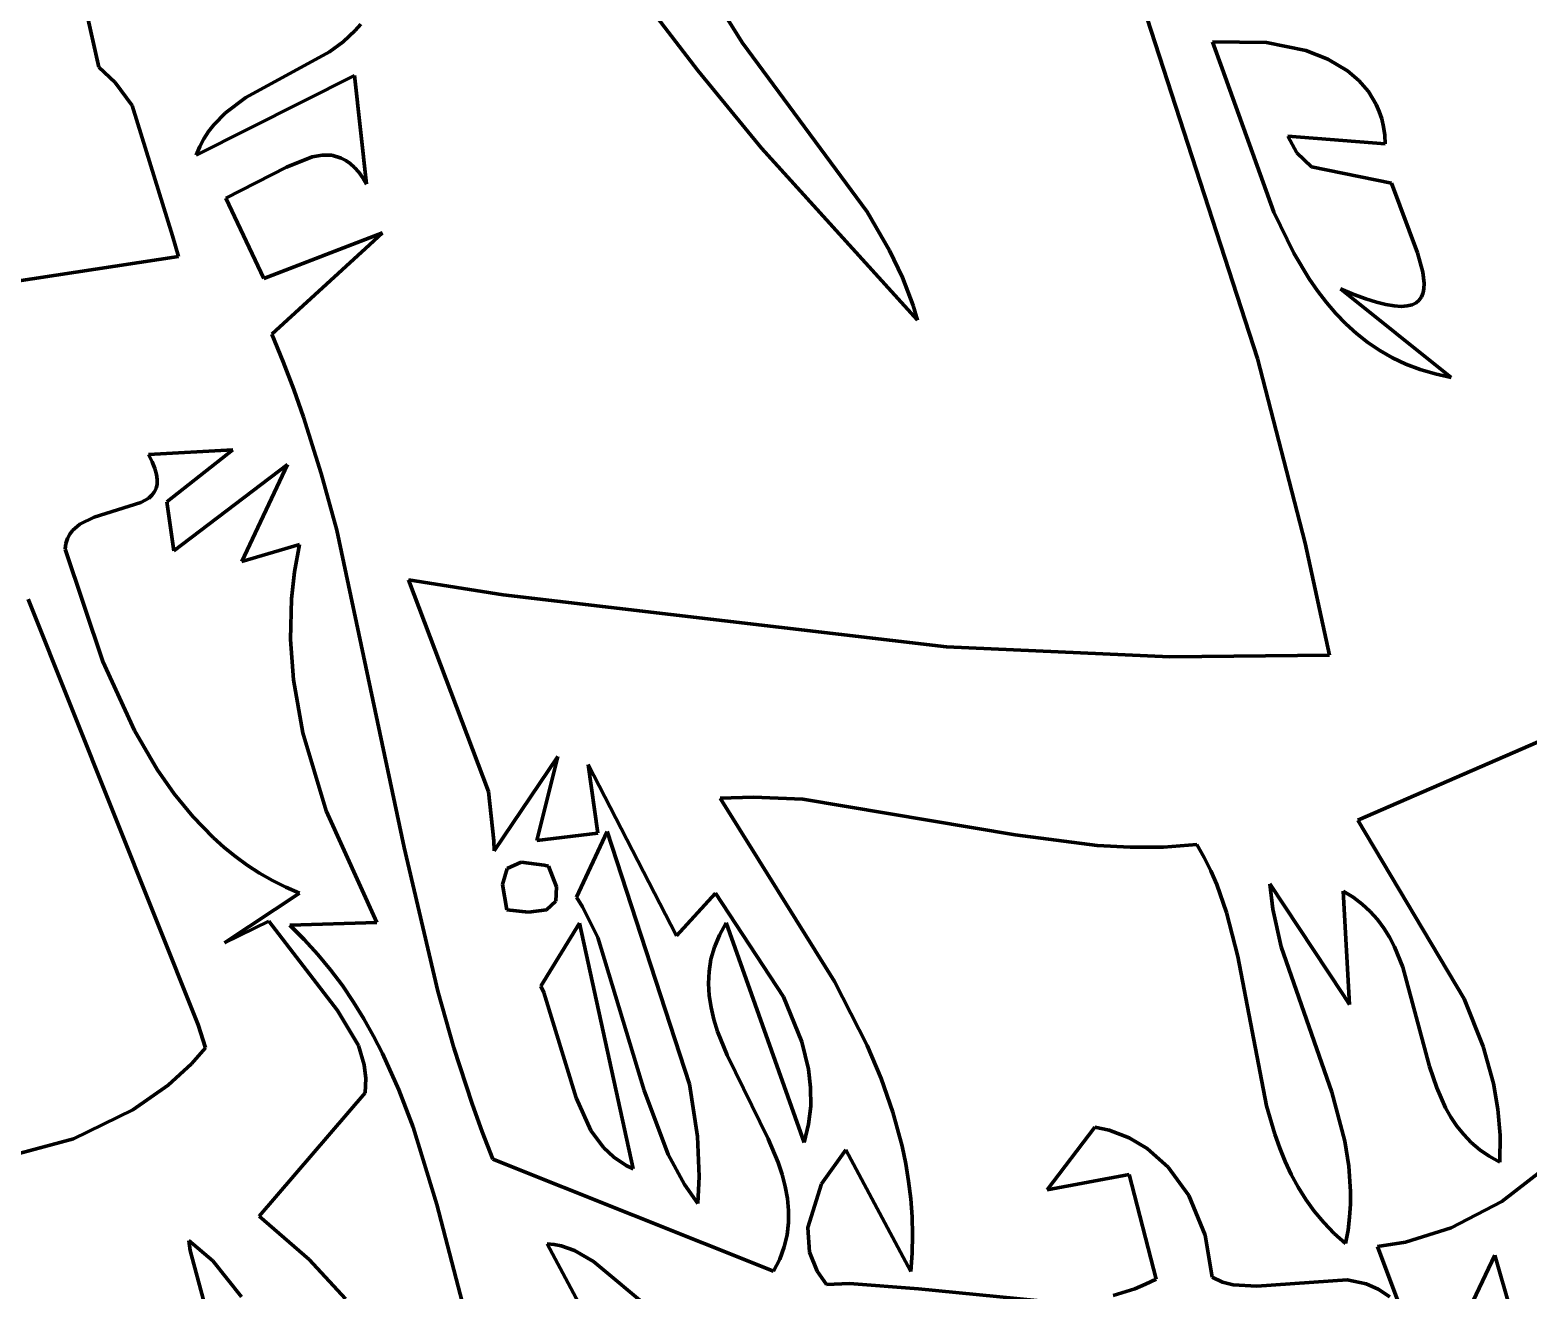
# Model space of a CAD drawing. Header units: millimetres. Extents: x 0 to 9.3, y 0 to 12.
# Drawn here: x 3.564 to 4.256, y 2.273 to 2.855 of the extents above; entities that cross this region are included whole.
import ezdxf

# ---------------------------------------------------------------- set-up
doc = ezdxf.new("R2010")
doc.units = ezdxf.units.MM
doc.layers.add('color#000000ff', color=7, linetype='CONTINUOUS', lineweight=100)
doc.layers.add('color#ffffffff', color=7, linetype='CONTINUOUS', lineweight=100)

msp = doc.modelspace()

# ---------------------------------------------------------------- linework, layer by layer
at = {"layer": 'color#000000ff'}
for p, q in [((4.13109, 2.70304), (4.01698, 3.05497)), ((3.59583, 2.83765), (3.582, 2.89947)), ((3.87841, 2.87272), (3.89305, 2.84915)), ((3.8725, 2.83613), (3.85382, 2.86066)), ((3.71434, 2.85465), (3.70868, 2.84934)), ((3.71688, 2.85761), (3.71434, 2.85465)), ((3.70238, 2.84473), (3.66372, 2.82362)), ((3.70868, 2.84934), (3.70238, 2.84473)), ((3.89305, 2.84915), (3.95079, 2.77082)), ((4.11028, 2.84946), (4.11474, 2.83706)), ((4.13524, 2.84917), (4.11028, 2.84946)), ((4.15342, 2.84536), (4.13524, 2.84917)), ((4.16357, 2.84137), (4.15342, 2.84536)), ((3.60336, 2.83065), (3.59583, 2.83765)), ((4.17264, 2.83598), (4.16357, 2.84137)), ((3.61118, 2.82005), (3.60336, 2.83065)), ((3.64085, 2.79705), (3.71398, 2.83379)), ((3.71398, 2.83379), (3.71955, 2.7836)), ((3.90191, 2.80033), (3.8725, 2.83613)), ((4.11474, 2.83706), (4.13863, 2.77071)), ((4.17789, 2.83154), (4.17264, 2.83598)), ((4.18236, 2.82639), (4.17789, 2.83154)), ((3.66372, 2.82362), (3.65435, 2.81663)), ((4.18593, 2.8205), (4.18236, 2.82639)), ((3.62994, 2.75975), (3.61118, 2.82005)), ((4.18735, 2.81726), (4.18593, 2.8205)), ((4.18849, 2.81382), (4.18735, 2.81726)), ((3.64893, 2.81108), (3.64653, 2.80798)), ((3.65435, 2.81663), (3.64893, 2.81108)), ((4.18934, 2.81018), (4.18849, 2.81382)), ((4.1899, 2.80634), (4.18934, 2.81018)), ((3.64438, 2.80461), (3.64247, 2.80098)), ((3.64653, 2.80798), (3.64438, 2.80461)), ((4.14923, 2.79812), (4.14519, 2.80585)), ((4.14519, 2.80585), (4.19014, 2.80228)), ((4.19014, 2.80228), (4.1899, 2.80634)), ((3.64247, 2.80098), (3.64085, 2.79705)), ((3.69446, 2.79633), (3.68259, 2.79148)), ((3.69906, 2.79712), (3.69446, 2.79633)), ((3.70354, 2.79697), (3.69906, 2.79712)), ((3.70785, 2.79572), (3.70354, 2.79697)), ((3.97404, 2.72081), (3.90191, 2.80033)), ((4.15604, 2.79161), (4.14923, 2.79812)), ((3.68259, 2.79148), (3.65447, 2.77722)), ((3.70994, 2.79463), (3.70785, 2.79572)), ((3.71198, 2.7932), (3.70994, 2.79463)), ((3.71396, 2.7914), (3.71198, 2.7932)), ((3.71589, 2.78921), (3.71396, 2.7914)), ((3.71775, 2.78662), (3.71589, 2.78921)), ((4.19296, 2.78416), (4.15604, 2.79161)), ((3.71955, 2.7836), (3.71775, 2.78662)), ((4.20498, 2.75191), (4.19296, 2.78416)), ((3.65447, 2.77722), (3.67207, 2.74002)), ((3.95079, 2.77082), (3.96113, 2.75297)), ((4.13863, 2.77071), (4.14786, 2.75173)), ((3.63262, 2.75021), (3.62994, 2.75975)), ((3.67207, 2.74002), (3.72689, 2.76112)), ((3.72094, 2.75567), (3.67584, 2.71431)), ((3.72689, 2.76112), (3.72094, 2.75567)), ((3.52852, 2.73437), (3.63262, 2.75021)), ((3.96113, 2.75297), (3.96704, 2.74052)), ((4.14786, 2.75173), (4.15494, 2.73992)), ((4.20742, 2.74296), (4.20498, 2.75191)), ((3.96704, 2.74052), (3.97198, 2.72753)), ((4.20804, 2.73776), (4.20742, 2.74296)), ((4.15494, 2.73992), (4.15881, 2.73433)), ((4.15881, 2.73433), (4.16292, 2.72899)), ((4.22055, 2.69439), (4.16952, 2.73531)), ((4.16952, 2.73531), (4.17568, 2.73275)), ((4.20759, 2.7334), (4.20796, 2.73546)), ((4.20796, 2.73546), (4.20804, 2.73776)), ((3.97198, 2.72753), (3.97404, 2.72081)), ((4.16292, 2.72899), (4.16728, 2.72392)), ((4.17568, 2.73275), (4.18121, 2.73071)), ((4.18121, 2.73071), (4.18613, 2.72916)), ((4.18613, 2.72916), (4.19046, 2.72807)), ((4.19046, 2.72807), (4.19424, 2.72743)), ((4.19424, 2.72743), (4.19749, 2.72721)), ((4.19749, 2.72721), (4.20025, 2.72739)), ((4.20025, 2.72739), (4.20254, 2.72794)), ((4.20254, 2.72794), (4.20439, 2.72884)), ((4.20439, 2.72884), (4.20583, 2.73006)), ((4.20583, 2.73006), (4.20688, 2.73159)), ((4.20688, 2.73159), (4.20759, 2.7334)), ((4.16728, 2.72392), (4.17191, 2.71914)), ((3.67584, 2.71431), (3.68102, 2.70163)), ((4.17191, 2.71914), (4.17682, 2.71468)), ((4.17682, 2.71468), (4.18204, 2.71057)), ((4.18204, 2.71057), (4.18757, 2.70682)), ((4.18757, 2.70682), (4.19344, 2.70346)), ((3.68102, 2.70163), (3.68586, 2.68886)), ((4.15307, 2.61776), (4.13109, 2.70304)), ((4.19344, 2.70346), (4.19965, 2.70051)), ((4.19965, 2.70051), (4.20623, 2.698)), ((4.20623, 2.698), (4.2132, 2.69596)), ((4.2132, 2.69596), (4.22055, 2.69439)), ((3.68586, 2.68886), (3.69038, 2.676)), ((3.69038, 2.676), (3.69857, 2.65004)), ((3.65779, 2.66097), (3.61877, 2.65873)), ((3.61877, 2.65873), (3.62052, 2.65534)), ((3.62721, 2.63689), (3.65779, 2.66097)), ((3.62052, 2.65534), (3.62176, 2.6523)), ((3.62176, 2.6523), (3.62252, 2.64957)), ((3.68293, 2.6542), (3.63042, 2.61428)), ((3.66185, 2.60937), (3.68293, 2.6542)), ((3.62274, 2.64499), (3.62226, 2.64309)), ((3.62252, 2.64957), (3.62283, 2.64714)), ((3.62283, 2.64714), (3.62274, 2.64499)), ((3.69857, 2.65004), (3.70578, 2.62381)), ((3.61887, 2.63866), (3.61529, 2.63653)), ((3.62029, 2.63994), (3.61887, 2.63866)), ((3.62143, 2.64142), (3.62029, 2.63994)), ((3.62226, 2.64309), (3.62143, 2.64142)), ((3.63042, 2.61428), (3.62721, 2.63689)), ((3.61529, 2.63653), (3.59364, 2.62976)), ((3.58371, 2.62366), (3.58238, 2.62189)), ((3.58712, 2.62658), (3.58371, 2.62366)), ((3.59364, 2.62976), (3.58712, 2.62658)), ((3.70578, 2.62381), (3.73697, 2.47717)), ((3.58065, 2.61761), (3.58031, 2.61506)), ((3.58135, 2.61988), (3.58065, 2.61761)), ((3.58238, 2.62189), (3.58135, 2.61988)), ((3.68853, 2.61721), (3.66185, 2.60937)), ((3.68621, 2.60462), (3.68853, 2.61721)), ((4.1643, 2.56605), (4.15307, 2.61776)), ((3.58031, 2.61506), (3.5977, 2.56313)), ((3.68482, 2.59206), (3.68621, 2.60462)), ((3.7758, 2.50306), (3.73891, 2.60083)), ((3.73891, 2.60083), (3.78257, 2.59386)), ((3.64169, 2.39524), (3.56327, 2.59193)), ((3.68439, 2.57329), (3.68482, 2.59206)), ((3.78257, 2.59386), (3.98751, 2.56986)), ((3.68575, 2.55467), (3.68439, 2.57329)), ((3.98751, 2.56986), (4.09055, 2.56531)), ((3.5977, 2.56313), (3.61228, 2.53125)), ((4.09055, 2.56531), (4.1643, 2.56605)), ((3.69005, 2.53012), (3.68575, 2.55467)), ((3.61228, 2.53125), (3.62282, 2.51328)), ((3.70092, 2.4941), (3.69005, 2.53012)), ((4.26423, 2.52762), (4.17748, 2.48977)), ((3.80794, 2.51932), (3.77845, 2.47566)), ((3.79823, 2.48038), (3.80794, 2.51932)), ((3.62282, 2.51328), (3.63069, 2.50202)), ((3.86271, 2.43641), (3.82186, 2.51551)), ((3.82186, 2.51551), (3.8263, 2.48378)), ((3.63069, 2.50202), (3.6393, 2.49148)), ((3.77838, 2.48032), (3.7758, 2.50306)), ((3.89823, 2.5005), (3.88283, 2.49999)), ((3.88283, 2.49999), (3.93576, 2.41536)), ((3.92114, 2.49948), (3.89823, 2.5005)), ((4.01917, 2.48306), (3.92114, 2.49948)), ((3.6393, 2.49148), (3.64871, 2.48178)), ((3.72422, 2.4425), (3.70092, 2.4941)), ((3.81652, 2.45428), (3.83065, 2.48466)), ((3.83065, 2.48466), (3.86865, 2.36784)), ((4.17748, 2.48977), (4.22658, 2.4073)), ((3.64871, 2.48178), (3.65373, 2.47727)), ((3.77845, 2.47566), (3.77838, 2.48032)), ((3.8263, 2.48378), (3.79823, 2.48038)), ((4.05703, 2.4781), (4.01917, 2.48306)), ((4.0723, 2.4773), (4.05703, 2.4781)), ((4.10315, 2.47864), (4.08766, 2.47742)), ((4.10653, 2.47263), (4.10315, 2.47864)), ((3.65373, 2.47727), (3.65896, 2.47302)), ((3.65896, 2.47302), (3.66442, 2.46904)), ((3.73697, 2.47717), (3.75238, 2.41083)), ((4.08766, 2.47742), (4.0723, 2.4773)), ((4.10955, 2.46647), (4.10653, 2.47263)), ((3.66442, 2.46904), (3.67011, 2.46534)), ((3.67011, 2.46534), (3.67604, 2.46194)), ((3.78227, 2.46015), (3.78444, 2.46749)), ((3.78444, 2.46749), (3.79089, 2.47047)), ((3.79089, 2.47047), (3.80163, 2.46907)), ((3.80163, 2.46907), (3.80351, 2.46851)), ((3.80351, 2.46851), (3.80728, 2.45905)), ((4.11225, 2.46014), (4.10955, 2.46647)), ((3.67604, 2.46194), (3.6822, 2.45885)), ((3.6822, 2.45885), (3.68862, 2.45608)), ((3.78438, 2.44844), (3.78227, 2.46015)), ((3.80728, 2.45905), (3.80701, 2.45236)), ((4.11681, 2.44711), (4.11225, 2.46014)), ((4.17051, 2.40946), (4.13683, 2.46039)), ((4.13683, 2.46039), (4.13821, 2.44865)), ((4.17534, 2.45421), (4.17071, 2.45699)), ((4.17071, 2.45699), (4.17365, 2.40472)), ((3.68862, 2.45608), (3.65395, 2.43312)), ((3.80701, 2.45236), (3.80272, 2.44844)), ((3.81925, 2.44973), (3.81652, 2.45428)), ((3.88074, 2.45603), (3.86271, 2.43641)), ((3.91216, 2.40817), (3.88074, 2.45603)), ((4.1795, 2.45109), (4.17534, 2.45421)), ((4.18322, 2.44766), (4.1795, 2.45109)), ((3.65395, 2.43312), (3.67437, 2.4431)), ((3.67437, 2.4431), (3.70608, 2.40186)), ((3.7944, 2.44729), (3.78438, 2.44844)), ((3.80272, 2.44844), (3.7944, 2.44729)), ((3.82631, 2.43558), (3.81925, 2.44973)), ((4.12201, 2.4268), (4.11681, 2.44711)), ((4.13821, 2.44865), (4.14199, 2.43138)), ((4.18653, 2.44394), (4.18322, 2.44766)), ((4.18948, 2.43997), (4.18653, 2.44394)), ((3.68406, 2.44133), (3.72422, 2.4425)), ((3.69076, 2.43471), (3.68406, 2.44133)), ((3.79998, 2.41308), (3.8179, 2.44232)), ((3.8179, 2.44232), (3.84265, 2.32868)), ((3.88022, 2.43116), (3.88255, 2.43678)), ((3.88255, 2.43678), (3.8857, 2.44243)), ((3.8857, 2.44243), (3.92164, 2.34097)), ((4.19209, 2.43576), (4.18948, 2.43997)), ((3.69704, 2.42784), (3.69076, 2.43471)), ((3.84784, 2.36487), (3.82631, 2.43558)), ((3.87864, 2.42556), (3.88022, 2.43116)), ((4.14199, 2.43138), (4.16549, 2.3642)), ((4.19441, 2.43134), (4.19209, 2.43576)), ((4.1983, 2.42197), (4.19441, 2.43134)), ((3.70291, 2.42073), (3.69704, 2.42784)), ((3.87776, 2.41997), (3.87864, 2.42556)), ((4.13532, 2.35781), (4.12201, 2.4268)), ((3.70839, 2.41338), (3.70291, 2.42073)), ((3.87751, 2.4144), (3.87776, 2.41997)), ((3.93576, 2.41536), (3.95084, 2.38566)), ((4.2106, 2.37608), (4.1983, 2.42197)), ((3.71352, 2.40582), (3.70839, 2.41338)), ((3.75238, 2.41083), (3.75981, 2.38464)), ((3.80149, 2.41025), (3.79998, 2.41308)), ((3.81642, 2.36153), (3.80149, 2.41025)), ((3.87784, 2.40884), (3.87751, 2.4144)), ((3.87869, 2.40329), (3.87784, 2.40884)), ((4.17365, 2.40472), (4.17051, 2.40946)), ((3.70608, 2.40186), (3.71573, 2.38568)), ((3.7183, 2.39806), (3.71352, 2.40582)), ((3.88, 2.39776), (3.87869, 2.40329)), ((3.92061, 2.38745), (3.91216, 2.40817)), ((4.22658, 2.4073), (4.23541, 2.38525)), ((3.64514, 2.38464), (3.64169, 2.39524)), ((3.72276, 2.39011), (3.7183, 2.39806)), ((3.8817, 2.39223), (3.88, 2.39776)), ((3.72692, 2.38198), (3.72276, 2.39011)), ((3.88606, 2.3812), (3.8817, 2.39223)), ((3.63871, 2.37731), (3.64514, 2.38464)), ((3.71573, 2.38568), (3.71841, 2.37683)), ((3.73443, 2.36526), (3.72692, 2.38198)), ((3.75981, 2.38464), (3.76825, 2.35873)), ((3.90511, 2.34268), (3.88606, 2.3812)), ((3.92368, 2.37476), (3.92061, 2.38745)), ((3.95084, 2.38566), (3.95722, 2.37044)), ((4.23541, 2.38525), (4.24011, 2.3681)), ((3.62789, 2.3674), (3.63871, 2.37731)), ((3.71841, 2.37683), (3.71912, 2.37056)), ((3.92468, 2.36626), (3.92368, 2.37476)), ((4.2139, 2.36624), (4.2106, 2.37608)), ((3.61159, 2.35606), (3.62789, 2.3674)), ((3.71912, 2.37056), (3.71883, 2.36394)), ((3.86865, 2.36784), (3.87235, 2.34369)), ((3.95722, 2.37044), (3.96264, 2.35494)), ((4.24011, 2.3681), (4.24213, 2.35633)), ((3.71883, 2.36394), (3.66989, 2.3069)), ((3.74101, 2.348), (3.73443, 2.36526)), ((3.82315, 2.34643), (3.81642, 2.36153)), ((3.85884, 2.33537), (3.84784, 2.36487)), ((3.92475, 2.35778), (3.92468, 2.36626)), ((4.16549, 2.3642), (4.17152, 2.34157)), ((4.21801, 2.35698), (4.2139, 2.36624)), ((3.58418, 2.34263), (3.61159, 2.35606)), ((3.76825, 2.35873), (3.77292, 2.3459)), ((3.92376, 2.34933), (3.92475, 2.35778)), ((3.96264, 2.35494), (3.96693, 2.33915)), ((4.13912, 2.34472), (4.13532, 2.35781)), ((4.22047, 2.35262), (4.21801, 2.35698)), ((4.24213, 2.35633), (4.24316, 2.34427)), ((3.75202, 2.31232), (3.74101, 2.348)), ((3.82892, 2.33863), (3.82315, 2.34643)), ((3.92164, 2.34097), (3.92376, 2.34933)), ((4.034, 2.31912), (4.05596, 2.34794)), ((4.05596, 2.34794), (4.06261, 2.34656)), ((4.06261, 2.34656), (4.07185, 2.3431)), ((4.22324, 2.34847), (4.22047, 2.35262)), ((4.22637, 2.34457), (4.22324, 2.34847)), ((3.51529, 2.32405), (3.58418, 2.34263)), ((3.77292, 2.3459), (3.77792, 2.33316)), ((3.87235, 2.34369), (3.87314, 2.32523)), ((3.90967, 2.33164), (3.90511, 2.34268)), ((3.96693, 2.33915), (3.9686, 2.33114)), ((4.07185, 2.3431), (4.08018, 2.33816)), ((4.14137, 2.33836), (4.13912, 2.34472)), ((4.17152, 2.34157), (4.17335, 2.33005)), ((4.22987, 2.34094), (4.22637, 2.34457)), ((4.2338, 2.3376), (4.22987, 2.34094)), ((4.24316, 2.34427), (4.24307, 2.3319)), ((3.77792, 2.33316), (3.90756, 2.28142)), ((3.83372, 2.33414), (3.82892, 2.33863)), ((3.83942, 2.33032), (3.83372, 2.33414)), ((3.86643, 2.32151), (3.85884, 2.33537)), ((3.9409, 2.33746), (3.92965, 2.32179)), ((3.97094, 2.28128), (3.9409, 2.33746)), ((4.08018, 2.33816), (4.0898, 2.32959)), ((4.14389, 2.33216), (4.14137, 2.33836)), ((4.23819, 2.33458), (4.2338, 2.3376)), ((4.24307, 2.3319), (4.23819, 2.33458)), ((4.24405, 2.31366), (4.26854, 2.33277)), ((3.84265, 2.32868), (3.83942, 2.33032)), ((3.9115, 2.32612), (3.90967, 2.33164)), ((3.91295, 2.32058), (3.9115, 2.32612)), ((3.9686, 2.33114), (3.96994, 2.32304)), ((4.07184, 2.32611), (4.034, 2.31912)), ((4.08425, 2.27783), (4.07184, 2.32611)), ((4.0898, 2.32959), (4.09934, 2.31637)), ((4.14672, 2.32612), (4.14389, 2.33216)), ((4.14988, 2.32026), (4.14672, 2.32612)), ((4.17335, 2.33005), (4.17413, 2.31834)), ((3.87256, 2.31272), (3.86643, 2.32151)), ((3.87314, 2.32523), (3.87256, 2.31272)), ((3.91397, 2.31503), (3.91295, 2.32058)), ((3.92965, 2.32179), (3.92339, 2.30163)), ((3.96994, 2.32304), (3.97093, 2.31487)), ((4.1534, 2.31459), (4.14988, 2.32026)), ((3.78024, 2.20385), (3.75202, 2.31232)), ((3.91449, 2.30947), (3.91397, 2.31503)), ((3.97093, 2.31487), (3.97154, 2.30661)), ((4.09934, 2.31637), (4.10696, 2.29808)), ((4.15733, 2.30914), (4.1534, 2.31459)), ((4.17407, 2.3124), (4.17368, 2.30641)), ((4.17413, 2.31834), (4.17407, 2.3124)), ((4.2205, 2.30146), (4.24405, 2.31366)), ((3.66989, 2.3069), (3.69306, 2.28692)), ((3.91445, 2.30389), (3.91449, 2.30947)), ((3.97154, 2.30661), (3.97176, 2.29826)), ((4.16168, 2.30392), (4.15733, 2.30914)), ((4.17368, 2.30641), (4.17293, 2.30035)), ((3.91248, 2.2927), (3.9138, 2.2983)), ((3.9138, 2.2983), (3.91445, 2.30389)), ((3.92339, 2.30163), (3.92421, 2.29027)), ((3.97176, 2.29826), (3.97156, 2.28982)), ((4.10696, 2.29808), (4.11015, 2.27863)), ((4.1665, 2.29894), (4.16168, 2.30392)), ((4.17181, 2.29422), (4.1665, 2.29894)), ((4.17293, 2.30035), (4.17181, 2.29422)), ((4.19953, 2.29493), (4.2205, 2.30146)), ((3.64853, 2.28628), (3.63741, 2.29561)), ((3.63741, 2.29561), (3.6381, 2.29106)), ((3.6381, 2.29106), (3.64515, 2.26473)), ((3.80293, 2.29413), (3.98473, 1.95434)), ((3.80621, 2.29387), (3.80293, 2.29413)), ((3.80941, 2.29324), (3.80621, 2.29387)), ((3.81559, 2.29103), (3.80941, 2.29324)), ((3.82437, 2.28587), (3.81559, 2.29103)), ((3.91042, 2.28707), (3.91248, 2.2927)), ((4.18649, 2.29282), (4.19953, 2.29493)), ((4.21129, 2.22689), (4.18649, 2.29282)), ((3.66174, 2.26968), (3.64853, 2.28628)), ((3.69306, 2.28692), (3.70987, 2.26865)), ((3.85138, 2.26347), (3.82437, 2.28587)), ((3.90756, 2.28142), (3.91042, 2.28707)), ((3.92421, 2.29027), (3.92765, 2.28153)), ((3.97156, 2.28982), (3.97094, 2.28128)), ((4.24076, 2.2888), (4.21129, 2.22689)), ((4.24794, 2.2636), (4.24076, 2.2888)), ((3.92765, 2.28153), (3.93207, 2.27534)), ((4.07938, 2.27542), (4.08425, 2.27783)), ((4.11015, 2.27863), (4.11486, 2.27641)), ((4.13076, 2.27454), (4.17252, 2.27754)), ((4.17252, 2.27754), (4.18123, 2.27559)), ((3.93207, 2.27534), (3.94255, 2.27571)), ((3.94255, 2.27571), (3.97452, 2.27329)), ((3.97452, 2.27329), (4.03867, 2.26693)), ((4.06444, 2.27019), (4.07445, 2.27336)), ((4.07445, 2.27336), (4.07938, 2.27542)), ((4.11486, 2.27641), (4.11989, 2.27509)), ((4.11989, 2.27509), (4.13076, 2.27454)), ((4.18123, 2.27559), (4.18682, 2.27314)), ((4.18682, 2.27314), (4.19218, 2.26958))]:
    msp.add_line(p, q, dxfattribs=at)
at = {"layer": 'color#ffffffff'}
for p, q in [((4.01698, 3.05497), (4.13109, 2.70304)), ((3.582, 2.89947), (3.59583, 2.83765)), ((3.89305, 2.84915), (3.87841, 2.87272)), ((3.85382, 2.86066), (3.8725, 2.83613)), ((3.70868, 2.84934), (3.71434, 2.85465)), ((3.71434, 2.85465), (3.71688, 2.85761)), ((3.66372, 2.82362), (3.70238, 2.84473)), ((3.70238, 2.84473), (3.70868, 2.84934)), ((3.95079, 2.77082), (3.89305, 2.84915)), ((4.11028, 2.84946), (4.13524, 2.84917)), ((4.11474, 2.83706), (4.11028, 2.84946)), ((4.13524, 2.84917), (4.15342, 2.84536)), ((4.15342, 2.84536), (4.16357, 2.84137)), ((3.59583, 2.83765), (3.60336, 2.83065)), ((4.16357, 2.84137), (4.17264, 2.83598)), ((3.60336, 2.83065), (3.61118, 2.82005)), ((3.71398, 2.83379), (3.64085, 2.79705)), ((3.71955, 2.7836), (3.71398, 2.83379)), ((3.8725, 2.83613), (3.90191, 2.80033)), ((4.13863, 2.77071), (4.11474, 2.83706)), ((4.17264, 2.83598), (4.17789, 2.83154)), ((4.17789, 2.83154), (4.18236, 2.82639)), ((3.65435, 2.81663), (3.66372, 2.82362)), ((4.18236, 2.82639), (4.18593, 2.8205)), ((3.61118, 2.82005), (3.62994, 2.75975)), ((4.18593, 2.8205), (4.18735, 2.81726)), ((4.18735, 2.81726), (4.18849, 2.81382)), ((3.64653, 2.80798), (3.64893, 2.81108)), ((3.64893, 2.81108), (3.65435, 2.81663)), ((4.18849, 2.81382), (4.18934, 2.81018)), ((4.18934, 2.81018), (4.1899, 2.80634)), ((3.64247, 2.80098), (3.64438, 2.80461)), ((3.64438, 2.80461), (3.64653, 2.80798)), ((4.19014, 2.80228), (4.14519, 2.80585)), ((4.14519, 2.80585), (4.14923, 2.79812)), ((4.1899, 2.80634), (4.19014, 2.80228)), ((3.64085, 2.79705), (3.64247, 2.80098)), ((3.68259, 2.79148), (3.69446, 2.79633)), ((3.69446, 2.79633), (3.69906, 2.79712)), ((3.69906, 2.79712), (3.70354, 2.79697)), ((3.70354, 2.79697), (3.70785, 2.79572)), ((3.90191, 2.80033), (3.97404, 2.72081)), ((4.14923, 2.79812), (4.15604, 2.79161)), ((3.65447, 2.77722), (3.68259, 2.79148)), ((3.70785, 2.79572), (3.70994, 2.79463)), ((3.70994, 2.79463), (3.71198, 2.7932)), ((3.71198, 2.7932), (3.71396, 2.7914)), ((3.71396, 2.7914), (3.71589, 2.78921)), ((3.71589, 2.78921), (3.71775, 2.78662)), ((4.15604, 2.79161), (4.19296, 2.78416)), ((3.71775, 2.78662), (3.71955, 2.7836)), ((4.19296, 2.78416), (4.20498, 2.75191)), ((3.67207, 2.74002), (3.65447, 2.77722)), ((3.96113, 2.75297), (3.95079, 2.77082)), ((4.14786, 2.75173), (4.13863, 2.77071)), ((3.62994, 2.75975), (3.63262, 2.75021)), ((3.72689, 2.76112), (3.67207, 2.74002)), ((3.67584, 2.71431), (3.72094, 2.75567)), ((3.72094, 2.75567), (3.72689, 2.76112)), ((3.63262, 2.75021), (3.52852, 2.73437)), ((3.96704, 2.74052), (3.96113, 2.75297)), ((4.15494, 2.73992), (4.14786, 2.75173)), ((4.20498, 2.75191), (4.20742, 2.74296)), ((3.97198, 2.72753), (3.96704, 2.74052)), ((4.20742, 2.74296), (4.20804, 2.73776)), ((4.15881, 2.73433), (4.15494, 2.73992)), ((4.16292, 2.72899), (4.15881, 2.73433)), ((4.17568, 2.73275), (4.16952, 2.73531)), ((4.16952, 2.73531), (4.22055, 2.69439)), ((4.20796, 2.73546), (4.20759, 2.7334)), ((4.20804, 2.73776), (4.20796, 2.73546)), ((3.97404, 2.72081), (3.97198, 2.72753)), ((4.16728, 2.72392), (4.16292, 2.72899)), ((4.18121, 2.73071), (4.17568, 2.73275)), ((4.18613, 2.72916), (4.18121, 2.73071)), ((4.19046, 2.72807), (4.18613, 2.72916)), ((4.19424, 2.72743), (4.19046, 2.72807)), ((4.19749, 2.72721), (4.19424, 2.72743)), ((4.20025, 2.72739), (4.19749, 2.72721)), ((4.20254, 2.72794), (4.20025, 2.72739)), ((4.20439, 2.72884), (4.20254, 2.72794)), ((4.20583, 2.73006), (4.20439, 2.72884)), ((4.20688, 2.73159), (4.20583, 2.73006)), ((4.20759, 2.7334), (4.20688, 2.73159)), ((4.17191, 2.71914), (4.16728, 2.72392)), ((3.68102, 2.70163), (3.67584, 2.71431)), ((4.17682, 2.71468), (4.17191, 2.71914)), ((4.18204, 2.71057), (4.17682, 2.71468)), ((4.18757, 2.70682), (4.18204, 2.71057)), ((4.19344, 2.70346), (4.18757, 2.70682)), ((3.68586, 2.68886), (3.68102, 2.70163)), ((4.13109, 2.70304), (4.15307, 2.61776)), ((4.19965, 2.70051), (4.19344, 2.70346)), ((4.20623, 2.698), (4.19965, 2.70051)), ((4.2132, 2.69596), (4.20623, 2.698)), ((4.22055, 2.69439), (4.2132, 2.69596)), ((3.69038, 2.676), (3.68586, 2.68886)), ((3.69857, 2.65004), (3.69038, 2.676)), ((3.61877, 2.65873), (3.65779, 2.66097)), ((3.62052, 2.65534), (3.61877, 2.65873)), ((3.65779, 2.66097), (3.62721, 2.63689)), ((3.62176, 2.6523), (3.62052, 2.65534)), ((3.62252, 2.64957), (3.62176, 2.6523)), ((3.63042, 2.61428), (3.68293, 2.6542)), ((3.68293, 2.6542), (3.66185, 2.60937)), ((3.62226, 2.64309), (3.62274, 2.64499)), ((3.62283, 2.64714), (3.62252, 2.64957)), ((3.62274, 2.64499), (3.62283, 2.64714)), ((3.70578, 2.62381), (3.69857, 2.65004)), ((3.61529, 2.63653), (3.61887, 2.63866)), ((3.61887, 2.63866), (3.62029, 2.63994)), ((3.62029, 2.63994), (3.62143, 2.64142)), ((3.62143, 2.64142), (3.62226, 2.64309)), ((3.62721, 2.63689), (3.63042, 2.61428)), ((3.59364, 2.62976), (3.61529, 2.63653)), ((3.58238, 2.62189), (3.58371, 2.62366)), ((3.58371, 2.62366), (3.58712, 2.62658)), ((3.58712, 2.62658), (3.59364, 2.62976)), ((3.73697, 2.47717), (3.70578, 2.62381)), ((3.58031, 2.61506), (3.58065, 2.61761)), ((3.58065, 2.61761), (3.58135, 2.61988)), ((3.58135, 2.61988), (3.58238, 2.62189)), ((3.66185, 2.60937), (3.68853, 2.61721)), ((3.68853, 2.61721), (3.68621, 2.60462)), ((4.15307, 2.61776), (4.1643, 2.56605)), ((3.5977, 2.56313), (3.58031, 2.61506)), ((3.68621, 2.60462), (3.68482, 2.59206)), ((3.78257, 2.59386), (3.73891, 2.60083)), ((3.73891, 2.60083), (3.7758, 2.50306)), ((3.56327, 2.59193), (3.64169, 2.39524)), ((3.68482, 2.59206), (3.68439, 2.57329)), ((3.98751, 2.56986), (3.78257, 2.59386)), ((3.68439, 2.57329), (3.68575, 2.55467)), ((4.09055, 2.56531), (3.98751, 2.56986)), ((3.61228, 2.53125), (3.5977, 2.56313)), ((4.1643, 2.56605), (4.09055, 2.56531)), ((3.68575, 2.55467), (3.69005, 2.53012)), ((3.62282, 2.51328), (3.61228, 2.53125)), ((3.69005, 2.53012), (3.70092, 2.4941)), ((4.17748, 2.48977), (4.26423, 2.52762)), ((3.77845, 2.47566), (3.80794, 2.51932)), ((3.80794, 2.51932), (3.79823, 2.48038)), ((3.63069, 2.50202), (3.62282, 2.51328)), ((3.8263, 2.48378), (3.82186, 2.51551)), ((3.82186, 2.51551), (3.86271, 2.43641)), ((3.6393, 2.49148), (3.63069, 2.50202)), ((3.7758, 2.50306), (3.77838, 2.48032)), ((3.88283, 2.49999), (3.89823, 2.5005)), ((3.93576, 2.41536), (3.88283, 2.49999)), ((3.89823, 2.5005), (3.92114, 2.49948)), ((3.92114, 2.49948), (4.01917, 2.48306)), ((3.64871, 2.48178), (3.6393, 2.49148)), ((3.70092, 2.4941), (3.72422, 2.4425)), ((3.83065, 2.48466), (3.81652, 2.45428)), ((3.86865, 2.36784), (3.83065, 2.48466)), ((4.22658, 2.4073), (4.17748, 2.48977)), ((3.65373, 2.47727), (3.64871, 2.48178)), ((3.77838, 2.48032), (3.77845, 2.47566)), ((3.79823, 2.48038), (3.8263, 2.48378)), ((4.01917, 2.48306), (4.05703, 2.4781)), ((4.05703, 2.4781), (4.0723, 2.4773)), ((4.08766, 2.47742), (4.10315, 2.47864)), ((4.10315, 2.47864), (4.10653, 2.47263)), ((3.65896, 2.47302), (3.65373, 2.47727)), ((3.66442, 2.46904), (3.65896, 2.47302)), ((3.75238, 2.41083), (3.73697, 2.47717)), ((4.0723, 2.4773), (4.08766, 2.47742)), ((4.10653, 2.47263), (4.10955, 2.46647)), ((3.67011, 2.46534), (3.66442, 2.46904)), ((3.67604, 2.46194), (3.67011, 2.46534)), ((3.78444, 2.46749), (3.78227, 2.46015)), ((3.79089, 2.47047), (3.78444, 2.46749)), ((3.80163, 2.46907), (3.79089, 2.47047)), ((3.80351, 2.46851), (3.80163, 2.46907)), ((3.80728, 2.45905), (3.80351, 2.46851)), ((4.10955, 2.46647), (4.11225, 2.46014)), ((3.6822, 2.45885), (3.67604, 2.46194)), ((3.68862, 2.45608), (3.6822, 2.45885)), ((3.78227, 2.46015), (3.78438, 2.44844)), ((3.80701, 2.45236), (3.80728, 2.45905)), ((4.11225, 2.46014), (4.11681, 2.44711)), ((4.13821, 2.44865), (4.13683, 2.46039)), ((4.13683, 2.46039), (4.17051, 2.40946)), ((4.17365, 2.40472), (4.17071, 2.45699)), ((4.17071, 2.45699), (4.17534, 2.45421)), ((3.65395, 2.43312), (3.68862, 2.45608)), ((3.80272, 2.44844), (3.80701, 2.45236)), ((3.81652, 2.45428), (3.81925, 2.44973)), ((3.86271, 2.43641), (3.88074, 2.45603)), ((3.88074, 2.45603), (3.91216, 2.40817)), ((4.17534, 2.45421), (4.1795, 2.45109)), ((4.1795, 2.45109), (4.18322, 2.44766)), ((3.67437, 2.4431), (3.65395, 2.43312)), ((3.70608, 2.40186), (3.67437, 2.4431)), ((3.78438, 2.44844), (3.7944, 2.44729)), ((3.7944, 2.44729), (3.80272, 2.44844)), ((3.81925, 2.44973), (3.82631, 2.43558)), ((4.11681, 2.44711), (4.12201, 2.4268)), ((4.14199, 2.43138), (4.13821, 2.44865)), ((4.18322, 2.44766), (4.18653, 2.44394)), ((4.18653, 2.44394), (4.18948, 2.43997)), ((3.72422, 2.4425), (3.68406, 2.44133)), ((3.68406, 2.44133), (3.69076, 2.43471)), ((3.8179, 2.44232), (3.79998, 2.41308)), ((3.84265, 2.32868), (3.8179, 2.44232)), ((3.88255, 2.43678), (3.88022, 2.43116)), ((3.8857, 2.44243), (3.88255, 2.43678)), ((3.92164, 2.34097), (3.8857, 2.44243)), ((4.18948, 2.43997), (4.19209, 2.43576)), ((3.69076, 2.43471), (3.69704, 2.42784)), ((3.82631, 2.43558), (3.84784, 2.36487)), ((3.88022, 2.43116), (3.87864, 2.42556)), ((4.16549, 2.3642), (4.14199, 2.43138)), ((4.19209, 2.43576), (4.19441, 2.43134)), ((4.19441, 2.43134), (4.1983, 2.42197)), ((3.69704, 2.42784), (3.70291, 2.42073)), ((3.87864, 2.42556), (3.87776, 2.41997)), ((4.12201, 2.4268), (4.13532, 2.35781)), ((3.70291, 2.42073), (3.70839, 2.41338)), ((3.87776, 2.41997), (3.87751, 2.4144)), ((3.95084, 2.38566), (3.93576, 2.41536)), ((4.1983, 2.42197), (4.2106, 2.37608)), ((3.70839, 2.41338), (3.71352, 2.40582)), ((3.75981, 2.38464), (3.75238, 2.41083)), ((3.79998, 2.41308), (3.80149, 2.41025)), ((3.80149, 2.41025), (3.81642, 2.36153)), ((3.87751, 2.4144), (3.87784, 2.40884)), ((3.87784, 2.40884), (3.87869, 2.40329)), ((4.17051, 2.40946), (4.17365, 2.40472)), ((3.71573, 2.38568), (3.70608, 2.40186)), ((3.71352, 2.40582), (3.7183, 2.39806)), ((3.87869, 2.40329), (3.88, 2.39776)), ((3.91216, 2.40817), (3.92061, 2.38745)), ((4.23541, 2.38525), (4.22658, 2.4073)), ((3.64169, 2.39524), (3.64514, 2.38464)), ((3.7183, 2.39806), (3.72276, 2.39011)), ((3.88, 2.39776), (3.8817, 2.39223)), ((3.72276, 2.39011), (3.72692, 2.38198)), ((3.8817, 2.39223), (3.88606, 2.3812)), ((3.64514, 2.38464), (3.63871, 2.37731)), ((3.71841, 2.37683), (3.71573, 2.38568)), ((3.72692, 2.38198), (3.73443, 2.36526)), ((3.76825, 2.35873), (3.75981, 2.38464)), ((3.88606, 2.3812), (3.90511, 2.34268)), ((3.92061, 2.38745), (3.92368, 2.37476)), ((3.95722, 2.37044), (3.95084, 2.38566)), ((4.24011, 2.3681), (4.23541, 2.38525)), ((3.63871, 2.37731), (3.62789, 2.3674)), ((3.71912, 2.37056), (3.71841, 2.37683)), ((3.92368, 2.37476), (3.92468, 2.36626)), ((4.2106, 2.37608), (4.2139, 2.36624)), ((3.62789, 2.3674), (3.61159, 2.35606)), ((3.71883, 2.36394), (3.71912, 2.37056)), ((3.87235, 2.34369), (3.86865, 2.36784)), ((3.96264, 2.35494), (3.95722, 2.37044)), ((4.24213, 2.35633), (4.24011, 2.3681)), ((3.66989, 2.3069), (3.71883, 2.36394)), ((3.73443, 2.36526), (3.74101, 2.348)), ((3.81642, 2.36153), (3.82315, 2.34643)), ((3.84784, 2.36487), (3.85884, 2.33537)), ((3.92468, 2.36626), (3.92475, 2.35778)), ((4.17152, 2.34157), (4.16549, 2.3642)), ((4.2139, 2.36624), (4.21801, 2.35698)), ((3.61159, 2.35606), (3.58418, 2.34263)), ((3.77292, 2.3459), (3.76825, 2.35873)), ((3.92475, 2.35778), (3.92376, 2.34933)), ((3.96693, 2.33915), (3.96264, 2.35494)), ((4.13532, 2.35781), (4.13912, 2.34472)), ((4.21801, 2.35698), (4.22047, 2.35262)), ((4.24316, 2.34427), (4.24213, 2.35633)), ((3.74101, 2.348), (3.75202, 2.31232)), ((3.82315, 2.34643), (3.82892, 2.33863)), ((3.92376, 2.34933), (3.92164, 2.34097)), ((4.05596, 2.34794), (4.034, 2.31912)), ((4.06261, 2.34656), (4.05596, 2.34794)), ((4.07185, 2.3431), (4.06261, 2.34656)), ((4.22047, 2.35262), (4.22324, 2.34847)), ((4.22324, 2.34847), (4.22637, 2.34457)), ((3.58418, 2.34263), (3.51529, 2.32405)), ((3.77792, 2.33316), (3.77292, 2.3459)), ((3.87314, 2.32523), (3.87235, 2.34369)), ((3.90511, 2.34268), (3.90967, 2.33164)), ((3.9686, 2.33114), (3.96693, 2.33915)), ((4.08018, 2.33816), (4.07185, 2.3431)), ((4.13912, 2.34472), (4.14137, 2.33836)), ((4.17335, 2.33005), (4.17152, 2.34157)), ((4.22637, 2.34457), (4.22987, 2.34094)), ((4.22987, 2.34094), (4.2338, 2.3376)), ((4.24307, 2.3319), (4.24316, 2.34427)), ((3.90756, 2.28142), (3.77792, 2.33316)), ((3.82892, 2.33863), (3.83372, 2.33414)), ((3.83372, 2.33414), (3.83942, 2.33032)), ((3.85884, 2.33537), (3.86643, 2.32151)), ((3.92965, 2.32179), (3.9409, 2.33746)), ((3.9409, 2.33746), (3.97094, 2.28128)), ((4.0898, 2.32959), (4.08018, 2.33816)), ((4.14137, 2.33836), (4.14389, 2.33216)), ((4.2338, 2.3376), (4.23819, 2.33458)), ((4.23819, 2.33458), (4.24307, 2.3319)), ((4.26854, 2.33277), (4.24405, 2.31366)), ((3.83942, 2.33032), (3.84265, 2.32868)), ((3.90967, 2.33164), (3.9115, 2.32612)), ((3.9115, 2.32612), (3.91295, 2.32058)), ((3.96994, 2.32304), (3.9686, 2.33114)), ((4.034, 2.31912), (4.07184, 2.32611)), ((4.07184, 2.32611), (4.08425, 2.27783)), ((4.09934, 2.31637), (4.0898, 2.32959)), ((4.14389, 2.33216), (4.14672, 2.32612)), ((4.14672, 2.32612), (4.14988, 2.32026)), ((4.17413, 2.31834), (4.17335, 2.33005)), ((3.86643, 2.32151), (3.87256, 2.31272)), ((3.87256, 2.31272), (3.87314, 2.32523)), ((3.91295, 2.32058), (3.91397, 2.31503)), ((3.92339, 2.30163), (3.92965, 2.32179)), ((3.97093, 2.31487), (3.96994, 2.32304)), ((4.14988, 2.32026), (4.1534, 2.31459)), ((3.75202, 2.31232), (3.78024, 2.20385)), ((3.91397, 2.31503), (3.91449, 2.30947)), ((3.97154, 2.30661), (3.97093, 2.31487)), ((4.10696, 2.29808), (4.09934, 2.31637)), ((4.1534, 2.31459), (4.15733, 2.30914)), ((4.17368, 2.30641), (4.17407, 2.3124)), ((4.17407, 2.3124), (4.17413, 2.31834)), ((4.24405, 2.31366), (4.2205, 2.30146)), ((3.69306, 2.28692), (3.66989, 2.3069)), ((3.91449, 2.30947), (3.91445, 2.30389)), ((3.97176, 2.29826), (3.97154, 2.30661)), ((4.15733, 2.30914), (4.16168, 2.30392)), ((4.17293, 2.30035), (4.17368, 2.30641)), ((3.9138, 2.2983), (3.91248, 2.2927)), ((3.91445, 2.30389), (3.9138, 2.2983)), ((3.92421, 2.29027), (3.92339, 2.30163)), ((3.97156, 2.28982), (3.97176, 2.29826)), ((4.11015, 2.27863), (4.10696, 2.29808)), ((4.16168, 2.30392), (4.1665, 2.29894)), ((4.1665, 2.29894), (4.17181, 2.29422)), ((4.17181, 2.29422), (4.17293, 2.30035)), ((4.2205, 2.30146), (4.19953, 2.29493)), ((3.6381, 2.29106), (3.63741, 2.29561)), ((3.63741, 2.29561), (3.64853, 2.28628)), ((3.64515, 2.26473), (3.6381, 2.29106)), ((3.80293, 2.29413), (3.80621, 2.29387)), ((3.98473, 1.95434), (3.80293, 2.29413)), ((3.80621, 2.29387), (3.80941, 2.29324)), ((3.80941, 2.29324), (3.81559, 2.29103)), ((3.81559, 2.29103), (3.82437, 2.28587)), ((3.91248, 2.2927), (3.91042, 2.28707)), ((4.19953, 2.29493), (4.18649, 2.29282)), ((4.18649, 2.29282), (4.21129, 2.22689)), ((3.64853, 2.28628), (3.66174, 2.26968)), ((3.70987, 2.26865), (3.69306, 2.28692)), ((3.82437, 2.28587), (3.85138, 2.26347)), ((3.91042, 2.28707), (3.90756, 2.28142)), ((3.92765, 2.28153), (3.92421, 2.29027)), ((3.97094, 2.28128), (3.97156, 2.28982)), ((4.21129, 2.22689), (4.24076, 2.2888)), ((4.24076, 2.2888), (4.24794, 2.2636)), ((3.93207, 2.27534), (3.92765, 2.28153)), ((4.08425, 2.27783), (4.07938, 2.27542)), ((4.11486, 2.27641), (4.11015, 2.27863)), ((4.17252, 2.27754), (4.13076, 2.27454)), ((4.18123, 2.27559), (4.17252, 2.27754)), ((3.94255, 2.27571), (3.93207, 2.27534)), ((3.97452, 2.27329), (3.94255, 2.27571)), ((4.03867, 2.26693), (3.97452, 2.27329)), ((4.07445, 2.27336), (4.06444, 2.27019)), ((4.07938, 2.27542), (4.07445, 2.27336)), ((4.11989, 2.27509), (4.11486, 2.27641)), ((4.13076, 2.27454), (4.11989, 2.27509)), ((4.18682, 2.27314), (4.18123, 2.27559)), ((4.19218, 2.26958), (4.18682, 2.27314))]:
    msp.add_line(p, q, dxfattribs=at)

doc.saveas('drawing.dxf')
